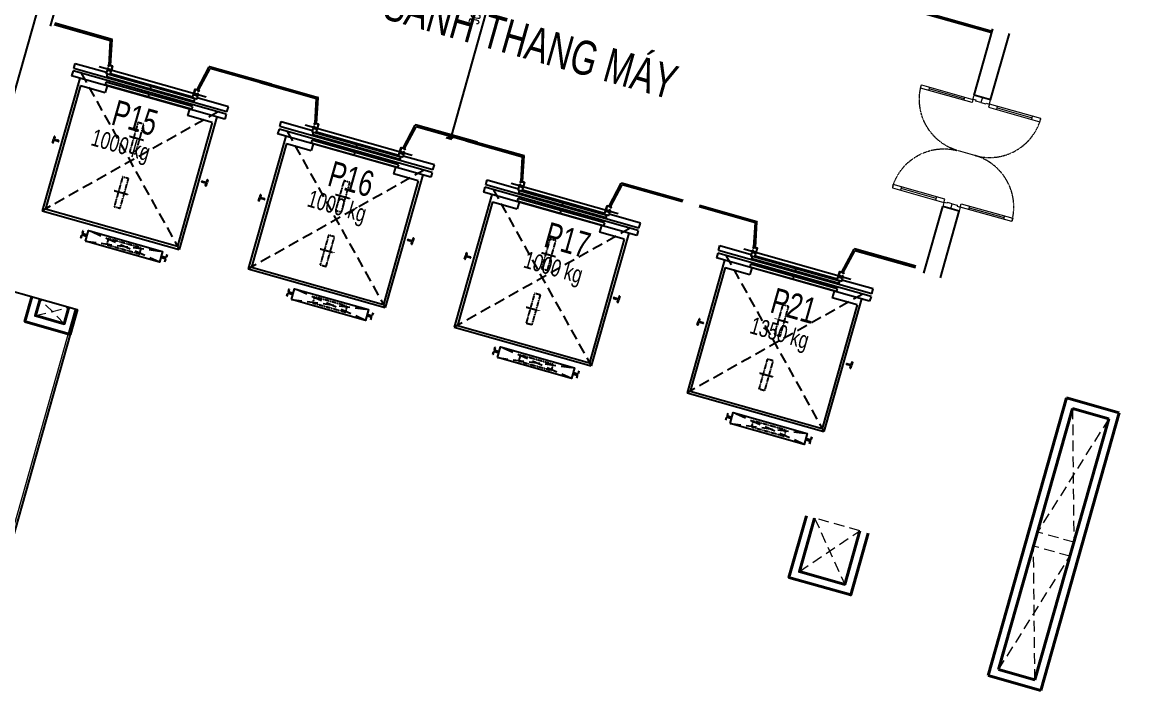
# Model space of a CAD drawing. Header units: millimetres. Extents: x -1307397 to 11565522512, y -626897 to 1138105.
# Drawn here: x 163642 to 176635, y 109277 to 117107 of the extents above; entities that cross this region are included whole.
import ezdxf
from ezdxf.enums import TextEntityAlignment as Align
from ezdxf.xclip import XClip

# ---------------------------------------------------------------- set-up
doc = ezdxf.new("R2010")
doc.units = ezdxf.units.MM
doc.header["$MEASUREMENT"] = 0
doc.header["$XCLIPFRAME"] = 0
for name, pattern in [('CENTERX2', [4, 2.5, -0.5, 0.5, -0.5]), ('HIDDEN', [0.375, 0.25, -0.125]), ('PHANTOMX2', [5, 2.5, -0.5, 0.5, -0.5, 0.5, -0.5]), ('Xref_NT1+NT2_MBDV Cot vach_220729$0$HIDDEN2', [0.1875, 0.125, -0.0625])]:
    doc.linetypes.add(name, pattern=pattern)
for name, color, linetype in [('ccu12-Thay', 7, 'Continuous'), ('KT-Net manh', 139, 'Continuous'), ('KT-Noi that', 32, 'Continuous'), ('Xref_NT1+NT2_MBDV Cot vach_220729$0$ccu12-Thay', 7, 'Continuous'), ('Xref_NT1+NT2_MBDV Cot vach_220729$0$KT-Net manh', 139, 'Continuous'), ('Xref_NT1+NT2_MBDV Cot vach_220729$0$KT-Text', 7, 'Continuous'), ('Xref_NT1+NT2_MBDV Cot vach_220729$0$KT-Tuong', 1, 'Continuous'), ('Xref_ST_MBDV Cot vach 30.7.2022$0$KT-Text', 7, 'Continuous')]:
    doc.layers.add(name, color=color, linetype=linetype)
for name, color, linetype, lineweight in [('KT-Kich thuoc', 159, 'Continuous', 18), ('KT-lomo nuoc', 3, 'HIDDEN', 5), ('KT-Net cat', 1, 'Continuous', 40), ('KT-Net thay', 7, 'Continuous', 15), ('SPE-MEP-HVAC', 140, 'Continuous', 0), ('Xref_NT1+NT2_MBDV Cot vach_220729$0$CUA', 37, 'Continuous', 13), ('Xref_NT1+NT2_MBDV Cot vach_220729$0$KT-Kich thuoc', 159, 'Continuous', 18)]:
    doc.layers.add(name, color=color, linetype=linetype, lineweight=lineweight)
doc.styles.add('xref.N.Cot vach tang N2$0$DIM', font='vnsimli.shx', dxfattribs={"width": 0.7})
doc.styles.add('Xref_NT1+NT2_MBDV Cot vach_220729$0$Arial', font='arial.ttf', dxfattribs={"width": 0.7})
doc.dimstyles.new('xref.N.Cot vach tang N2$0$CCU 1-100 A1', dxfattribs={"dimscale": 100, "dimtxt": 2.2, "dimasz": 1, "dimexe": 1, "dimexo": 0, "dimgap": 1, "dimtad": 1, "dimdec": 0, "dimdsep": 46, "dimtxsty": 'xref.N.Cot vach tang N2$0$DIM', "dimblk1": 'xref.N.Cot vach tang N2$0$_ARCHTICK', "dimblk2": 'xref.N.Cot vach tang N2$0$_ARCHTICK', "dimsah": 1, "dimcen": 0, "dimdle": 1, "dimclrd": 256, "dimclre": 256, "dimclrt": 31, "dimadec": 0, "dimazin": 0, "dimtfac": 1, "dimtdec": 0, "dimtix": 1, "dimtmove": 2, "dimatfit": 3, "dimldrblk": 'xref.N.Cot vach tang N2$0$_ARCHTICK', "dimfxl": 8, "dimtolj": 1, "dimarcsym": 0})

# ---------------------------------------------------------------- blocks, each defined once
blk = doc.blocks.new('*U55')
for p, q in [((-1260, -100), (-1300, -100)), ((-1280, -100), (-1280, -525)), ((-90, -100), (-50, -100)), ((-70, -100), (-70, -525)), ((-1260, -525), (-1300, -525)), ((-90, -525), (-50, -525))]:
    blk.add_line(p, q)
for points in [[(-1350, 100), (-1290, 100), (-1290, 40), (-1300, 40), (-1300, 0), (-1350, 0)], [(-1300, 0), (-1260, 0), (-1260, -625), (-1300, -625)], [(-50, 0), (-90, 0), (-90, -625), (-50, -625)], [(0, 100), (-60, 100), (-60, 40), (-50, 40), (-50, 0), (0, 0)]]:
    blk.add_lwpolyline(points, close=True)
at = {"linetype": 'Xref_NT1+NT2_MBDV Cot vach_220729$0$HIDDEN2'}
for centre, start, end in [((-1300, 0), 270, 0), ((-50, 0), 180, 270)]:
    blk.add_arc(centre, 625, start, end, dxfattribs=at)
blk = doc.blocks.new('TM KHACH CH (NT2)')
at = {"layer": 'KT-Net manh'}
for p, q in [((2832, 100), (2832, -583.1)), ((2850, 100), (2850, -595.3)), ((2500, -537.5), (2500, -1837.5)), ((2550, -644.8), (2832, -583.1)), ((2550, -663.3), (2847, -598.3)), ((2847, -595.3), (2847, -598.3)), ((2850, -595.3), (2847, -595.3)), ((2550, -1711.7), (2847, -1776.7)), ((2550, -1730.2), (2832, -1791.9)), ((2832, -2525), (2832, -1791.9)), ((2847, -1779.7), (2847, -1776.7)), ((2850, -1779.7), (2847, -1779.7)), ((2850, -2525), (2850, -1779.7))]:
    blk.add_line(p, q, dxfattribs=at)
at = {"layer": 'KT-Net manh', "ltscale": 2}
for points in [[(2510, -637.5), (2500, -637.5), (2500, -687.5), (2550, -687.5), (2550, -637.5), (2540, -637.5), (2540, -647.5), (2541.6, -647.5), (2541.6, -639.1), (2548.4, -639.1), (2548.4, -685.9), (2501.6, -685.9), (2501.6, -639.1), (2508.4, -639.1), (2508.4, -647.5), (2510, -647.5)], [(2510, -1737.5), (2500, -1737.5), (2500, -1687.5), (2550, -1687.5), (2550, -1737.5), (2540, -1737.5), (2540, -1727.5), (2541.6, -1727.5), (2541.6, -1735.9), (2548.4, -1735.9), (2548.4, -1689.1), (2501.6, -1689.1), (2501.6, -1735.9), (2508.4, -1735.9), (2508.4, -1727.5), (2510, -1727.5)]]:
    blk.add_lwpolyline(points, close=True, dxfattribs=at)
at = {"layer": 'KT-Net manh', "const_width": 2}
for points in [[(2847, -595.3), (2832, -583.1)], [(2847, -1779.7), (2832, -1791.9)]]:
    blk.add_lwpolyline(points, dxfattribs=at)
at = {"layer": 'KT-Noi that', "linetype": 'Continuous'}
for p, q in [((1497.5, -260.5, 0), (1497.5, -255.5, 0)), ((1497.5, -255.5, 0), (1535, -255.5, 0)), ((1572.5, -255.5, 0), (1535, -255.5, 0)), ((1572.5, -260.5, 0), (1572.5, -255.5, 0)), ((1500.5, -263.5, 0), (1530, -266.6, 0)), ((1530, -316.5, 0), (1530, -287.5, 0)), ((1531, -317.5, 0), (1535, -317.5, 0)), ((1533, -283.4, 0), (1533, -269.6, 0)), ((1539, -317.5, 0), (1535, -317.5, 0)), ((1537.1, -283.4, 0), (1537.1, -269.6, 0)), ((1540, -316.5, 0), (1540, -287.5, 0)), ((1569.5, -263.5, 0), (1540.1, -266.6, 0)), ((516.5, -877.5, 0), (545.6, -877.5, 0)), ((516.5, -880.7, 0), (516.5, -877.5, 0)), ((516.5, -880.7, 0), (545.6, -880.7, 0)), ((551.8, -931.3, 0), (551.8, -886.9, 0)), ((555, -931.3, 0), (555, -886.9, 0)), ((565, -931.3, 0), (565, -886.9, 0)), ((568.2, -931.3, 0), (568.2, -886.9, 0)), ((603.5, -877.5, 0), (574.4, -877.5, 0)), ((603.5, -880.7, 0), (574.4, -880.7, 0)), ((603.5, -880.7, 0), (603.5, -877.5, 0)), ((558, -934.3, 0), (562, -934.3, 0)), ((558, -937.5, 0), (562, -937.5, 0)), ((516.5, -1894.3, 0), (545.6, -1894.3, 0)), ((516.5, -1897.5, 0), (545.6, -1897.5, 0)), ((551.8, -1843.7, 0), (551.8, -1888.1, 0)), ((555, -1843.7, 0), (555, -1888.1, 0)), ((558, -1837.5, 0), (562, -1837.5, 0)), ((558, -1840.7, 0), (562, -1840.7, 0)), ((565, -1843.7, 0), (565, -1888.1, 0)), ((568.2, -1843.7, 0), (568.2, -1888.1, 0)), ((603.5, -1894.3, 0), (574.4, -1894.3, 0)), ((603.5, -1897.5, 0), (574.4, -1897.5, 0)), ((1530, -2058.5, 0), (1530, -2087.5, 0)), ((1531, -2057.5, 0), (1535, -2057.5, 0)), ((1539, -2057.5, 0), (1535, -2057.5, 0)), ((1540, -2058.5, 0), (1540, -2087.5, 0)), ((1497.5, -2114.5, 0), (1497.5, -2119.5, 0)), ((1497.5, -2119.5, 0), (1535, -2119.5, 0)), ((1500.5, -2111.5, 0), (1529.9, -2108.4, 0)), ((1532.9, -2091.6, 0), (1532.9, -2105.4, 0)), ((1572.5, -2119.5, 0), (1535, -2119.5, 0)), ((1537.1, -2091.6, 0), (1537.1, -2105.4, 0)), ((1569.5, -2111.5, 0), (1540.1, -2108.4, 0)), ((1572.5, -2114.5, 0), (1572.5, -2119.5, 0))]:
    blk.add_line(p, q, dxfattribs=at)
at = {"layer": 'KT-Noi that', "linetype": 'Continuous', "ltscale": 2}
for p, q in [((2310, -2117.5, 0), (2310, -257.5, 0)), ((2370, -257.5, 0), (2310, -257.5, 0)), ((2370, -2117.5, 0), (2370, -257.5, 0)), ((2400, -2117.5, 0), (2400, -257.5, 0)), ((2400, -257.5, 0), (2460, -257.5, 0)), ((2460, -257.5, 0), (2460, -637.5, 0)), ((700, -356.5, 0), (700, -2018.5, 0)), ((2310, -356.5, 0), (700, -356.5, 0)), ((730, -387.5, 0), (730, -1987.5, 0)), ((2230, -387.5, 0), (730, -387.5, 0)), ((2230, -387.5, 0), (2230, -687.5, 0)), ((2310, -687.5, 0), (2230, -687.5, 0)), ((2314, -1712.5, 0), (2314, -662.5, 0)), ((2348, -662.5, 0), (2314, -662.5, 0)), ((2348, -1712.5, 0), (2348, -662.5, 0)), ((2411, -1717.5, 0), (2411, -657.5, 0)), ((2411, -657.5, 0), (2441.3, -657.5, 0)), ((2441.3, -1717.5, 0), (2441.3, -657.5, 0)), ((2455, -1687.5, 0), (2455, -687.5, 0)), ((2314, -1187.5, 0), (2348, -1187.5, 0)), ((2411, -1187.5, 0), (2441.3, -1187.5, 0)), ((2230, -1987.5, 0), (2230, -1687.5, 0)), ((2310, -1687.5, 0), (2230, -1687.5, 0)), ((2348, -1712.5, 0), (2314, -1712.5, 0)), ((2411, -1717.5, 0), (2441.3, -1717.5, 0)), ((2460, -2117.5, 0), (2460, -1737.5, 0)), ((2310, -2018.5, 0), (700, -2018.5, 0)), ((2230, -1987.5, 0), (730, -1987.5, 0)), ((2370, -2117.5, 0), (2310, -2117.5, 0)), ((2400, -2117.5, 0), (2460, -2117.5, 0))]:
    blk.add_line(p, q, dxfattribs=at)
at = {"layer": 'KT-Noi that', "linetype": 'HIDDEN', "ltscale": 500}
for p, q in [((2370, -356.5, 0), (700, -2018.5, 0)), ((2370, -2018.5, 0), (700, -356.5, 0)), ((495, -937.5, 0), (625, -1837.5, 0)), ((495, -1837.5, 0), (625, -937.5, 0))]:
    blk.add_line(p, q, dxfattribs=at)
at = {"layer": 'KT-Noi that', "linetype": 'CENTERX2'}
for p, q in [((1155, -1101.5, 0), (1155, -1270.8, 0)), ((1815, -1101.5, 0), (1815, -1270.8, 0))]:
    blk.add_line(p, q, dxfattribs=at)
at = {"layer": 'KT-Noi that', "linetype": 'Continuous', "ltscale": 2, "elevation": 0}
for points in [[(2485, -637.5), (2445, -637.5), (2445, -687.5), (2485, -687.5)], [(495, -937.5), (625, -937.5), (625, -1837.5), (495, -1837.5)], [(2485, -1737.5), (2445, -1737.5), (2445, -1687.5), (2485, -1687.5)]]:
    blk.add_lwpolyline(points, close=True, dxfattribs=at)
at = {"layer": 'KT-Noi that', "linetype": 'PHANTOMX2', "elevation": 0}
for points in [[(975, -1151.5), (975, -1223.5), (1335, -1223.5), (1335, -1151.5)], [(1635, -1151.5), (1635, -1223.5), (1995, -1223.5), (1995, -1151.5)], [(524, -1187.5), (524, -1587.5), (596, -1587.5), (596, -1187.5)]]:
    blk.add_lwpolyline(points, close=True, dxfattribs=at)
at = {"layer": 'KT-Noi that', "linetype": 'Continuous'}
for centre, radius, start, end in [((1500.5, -260.5, 0), 3, 179.99965, 269.99965), ((1530, -269.6, 0), 3, 359.99965, 89.99965), ((1527.7, -282.8, 0), 5.25, 295.66937, 353.31693), ((1531, -316.5, 0), 1, 179.99965, 269.99965), ((1540.1, -269.6, 0), 3, 89.99965, 179.99965), ((1542.3, -282.8, 0), 5.25, 186.68237, 244.32993), ((1539, -316.5, 0), 1, 269.99965, 359.99965), ((1569.5, -260.5, 0), 3, 269.99965, 359.99965), ((545.6, -886.9, 0), 9.4, 359.99965, 89.99965), ((545.6, -886.9, 0), 6.2, 359.99965, 89.99965), ((574.4, -886.9, 0), 9.4, 89.99965, 179.99965), ((574.4, -886.9, 0), 6.2, 89.99965, 179.99965), ((558, -931.3, 0), 6.2, 179.99965, 269.99965), ((558, -931.3, 0), 3, 179.99965, 269.99965), ((562, -931.3, 0), 6.2, 269.99965, 359.99965), ((562, -931.3, 0), 3, 269.99965, 359.99965), ((545.6, -1888.1, 0), 6.2, 269.99965, 359.99965), ((545.6, -1888.1, 0), 9.4, 269.99965, 359.99965), ((558, -1843.7, 0), 6.2, 89.99965, 179.99965), ((558, -1843.7, 0), 3, 89.99965, 179.99965), ((562, -1843.7, 0), 6.2, 359.99965, 89.99965), ((562, -1843.7, 0), 3, 359.99965, 89.99965), ((574.4, -1888.1, 0), 9.4, 179.99965, 269.99965), ((574.4, -1888.1, 0), 6.2, 179.99965, 269.99965), ((1531, -2058.5, 0), 1, 89.99965, 179.99965), ((1539, -2058.5, 0), 1, 359.99965, 89.99965), ((1500.5, -2114.5, 0), 3, 89.99965, 179.99965), ((1529.9, -2105.4, 0), 3, 269.99965, 359.99965), ((1527.7, -2092.2, 0), 5.25, 6.68237, 64.32993), ((1542.3, -2092.2, 0), 5.25, 115.66937, 173.31693), ((1540.1, -2105.4, 0), 3, 179.99965, 269.99965), ((1569.5, -2114.5, 0), 3, 359.99965, 89.99965)]:
    blk.add_arc(centre, radius, start, end, dxfattribs=at)
blk = doc.blocks.new('xref.N.Cot vach tang N2$0$_Open90')
at = {"color": 0, "linetype": 'ByBlock', "lineweight": -2}
for p, q in [((0, 0), (-1, 0)), ((-0.5, 0.5), (0, 0)), ((0, 0), (-0.5, -0.5))]:
    blk.add_line(p, q, dxfattribs=at)
blk = doc.blocks.new('*D116')
at = {"layer": 'Defpoints', "color": 0, "transparency": 16777216}
for p in [(169475, 118623, 0), (168639, 115742), (168659, 115737)]:
    blk.add_point(p, dxfattribs=at)
at = {"layer": 'KT-Noi that', "color": 5, "transparency": 16777216}
for p, q in [((169475, 118623), (169407, 118643)), ((169441, 118581), (168653, 115790)), ((168659, 115737), (168591, 115756))]:
    blk.add_line(p, q, dxfattribs=at)
at = {"layer": 'KT-Noi that', "color": 5, "transparency": 16777216, "xscale": 50, "yscale": 50, "zscale": 50}
for p, rotation in [((169455, 118629), 74.22122001118181), ((168639, 115742), 254.2212200111818)]:
    blk.add_blockref('xref.N.Cot vach tang N2$0$_Open90', p, dxfattribs=dict(at, rotation=rotation))
at = {"layer": 'KT-Noi that', "color": 5, "transparency": 16777216, "insert": (168946, 117214), "char_height": 110, "attachment_point": 5, "rotation": 74.2212, "style": 'xref.N.Cot vach tang N2$0$DIM'}
blk.add_mtext('\\A1;3000', dxfattribs=at)
blk = doc.blocks.new('xref.N.Cot vach tang N2$0$_ARCHTICK')
at = {"color": 0, "linetype": 'ByBlock', "const_width": 0.15}
blk.add_lwpolyline([(-0.5, -0.5), (0.5, 0.5)], dxfattribs=at)
blk = doc.blocks.new('STTT2')
at = {"layer": 'Xref_NT1+NT2_MBDV Cot vach_220729$0$KT-Text', "extrusion": (-7.84266e-08, 2.27976e-08, 1), "style": 'Xref_NT1+NT2_MBDV Cot vach_220729$0$Arial', "oblique": 360, "width": 0.7}
for s, p in [('P15', (-58120, 96779, 0)), ('P16', (-55594, 96066, 0)), ('P17', (-53068, 95352, 0)), ('P21', (-50425, 94585, 0))]:
    blk.add_text(s, height=300, rotation=344.2212, dxfattribs=at).set_placement(p, align=Align.CENTER)
at = {"layer": 'Xref_NT1+NT2_MBDV Cot vach_220729$0$KT-Text', "style": 'Xref_NT1+NT2_MBDV Cot vach_220729$0$Arial', "width": 0.7}
for s, p in [('1000 kg', (-58272, 96511, 0)), ('1000 kg', (-55746, 95797, 0)), ('1000 kg', (-53220, 95083, 0)), ('1350 kg', (-50577, 94316, 0))]:
    blk.add_text(s, height=200, rotation=344, dxfattribs=at).set_placement(p, align=Align.CENTER)
blk = doc.blocks.new('ĂERWER')
at = {"layer": 'Xref_ST_MBDV Cot vach 30.7.2022$0$KT-Text'}
blk.add_blockref('STTT2', (0, 0), dxfattribs=at)
blk = doc.blocks.new('*U223')
at = {"layer": 'KT-lomo nuoc', "ltscale": 500}
for p, q in [((-223, -336), (0, 0)), ((90, -179), (-313, -157))]:
    blk.add_line(p, q, dxfattribs=at)
blk.add_lwpolyline([(90, -179), (-223, -336), (-313, -157), (0, 0)], close=True, dxfattribs=at)
blk = doc.blocks.new('CTN TB 33-35')
at = {"layer": 'KT-Net cat', "elevation": 0}
for points in [[(-36906, -56873), (-36987, -57161), (-36458, -57311), (-36376, -57022)], [(-36809, -56900), (-36864, -57092), (-36527, -57187), (-36473, -56995)]]:
    blk.add_lwpolyline(points, dxfattribs=at)
at = {"layer": 'KT-lomo nuoc', "linetype": 'HIDDEN', "xscale": -0.9999999999999997, "rotation": 10.8976534755902}
blk.add_blockref('*U223', (-36809, -56900, 0), dxfattribs=at)
blk = doc.blocks.new('*U263')
at = {"linetype": 'HIDDEN', "ltscale": 500}
for p, q in [((-1195, 1007), (0, 0)), ((-1373, 605), (177, 403))]:
    blk.add_line(p, q, dxfattribs=at)
blk.add_lwpolyline([(-1373, 605), (-1195, 1007), (177, 403), (0, 0)], close=True, dxfattribs=at)
blk = doc.blocks.new('*U262')
at = {"linetype": 'HIDDEN', "ltscale": 500}
for p, q in [((-222, -503), (-595, 262)), ((-817, -241), (0, 0))]:
    blk.add_line(p, q, dxfattribs=at)
blk.add_lwpolyline([(-222, -503), (-817, -241), (-595, 262), (0, 0)], close=True, dxfattribs=at)
blk = doc.blocks.new('A$C99b0a125')
at = {"layer": 'KT-Net cat'}
for p, q in [((-5561, 10108), (-4645, 13351)), ((-4029, 13177), (-4645, 13351)), ((-5438, 10177), (-4576, 13228)), ((-4029, 13177), (-4945, 9934)), ((-4152, 13108), (-4576, 13228)), ((-5014, 10057), (-4152, 13108)), ((-5014, 10057), (-5438, 10177)), ((-4945, 9934), (-5561, 10108))]:
    blk.add_line(p, q, dxfattribs=at)
at = {"layer": 'KT-Net cat', "elevation": 0}
for points in [[(-7683, 11975), (-7887, 11254), (-7165, 11050), (-6961, 11772)], [(-7587, 11948), (-7764, 11323), (-7234, 11173), (-7058, 11799)]]:
    blk.add_lwpolyline(points, dxfattribs=at)
at = {"layer": 'SPE-MEP-HVAC', "linetype": 'HIDDEN', "ltscale": 1000, "rotation": 277.9936140372978}
blk.add_blockref('*U263', (-4983, 11784), dxfattribs=at)
at = {"layer": 'SPE-MEP-HVAC', "linetype": 'HIDDEN', "ltscale": 1000, "xscale": -1, "rotation": 230.4488267378189}
for name, p in [('*U262', (-7058, 11799)), ('*U263', (-5030, 11621))]:
    blk.add_blockref(name, p, dxfattribs=at)

msp = doc.modelspace()

# ---------------------------------------------------------------- linework, layer by layer
at = {"layer": 'KT-Net thay', "extrusion": (9.25827e-09, -2.86766e-08, 1), "elevation": 0}
msp.add_lwpolyline([(180733.6, 109352.6), (183112, 108680.5), (181978.6, 104663.4, -0.501802), (173463.3, 103046.1, 0.4558928), (170290.5, 103128.1, -0.6624349), (162290.5, 106784.9), (164262.4, 113763.1)], format="xyb", dxfattribs=at)
at = {"layer": 'Xref_NT1+NT2_MBDV Cot vach_220729$0$ccu12-Thay', "elevation": 0}
msp.add_lwpolyline([(166254.2, 125875.4), (166254.2, 125875.4), (165428.1, 122952), (162935.9, 114132.3), (164283.1, 113751.6), (161984.4, 105616.6, 0.5291999), (166191.1, 100547.1), (178499.7, 101714, 0.3082121), (181963.2, 104608.8)], format="xyb", dxfattribs=at)
at = {"layer": 'Xref_NT1+NT2_MBDV Cot vach_220729$0$KT-Kich thuoc', "ltscale": 0.5}
msp.add_line((174767.5, 115551), (174575, 115605.4), dxfattribs=at)
at = {"layer": 'Xref_NT1+NT2_MBDV Cot vach_220729$0$KT-Net manh'}
for p, q in [((174964.6, 116983.9), (171769.4, 117886.8)), ((174969.5, 117001.2), (171786, 117900.8))]:
    msp.add_line(p, q, dxfattribs=at)
at = {"layer": 'Xref_NT1+NT2_MBDV Cot vach_220729$0$KT-Tuong', "ltscale": 0.5}
for p, q in [((163971.3, 117061.1), (164558, 119137.3)), ((174758.6, 116254.9), (174978.2, 117032)), ((174951, 116200.6), (175170.6, 116977.6)), ((174951, 116200.6), (174758.6, 116254.9)), ((174171.9, 114178.7), (174391.5, 114955.8)), ((174364.4, 114124.4), (174584, 114901.4)), ((174584, 114901.4), (174391.5, 114955.8))]:
    msp.add_line(p, q, dxfattribs=at)

# ---------------------------------------------------------------- block references
msp.add_blockref('CTN TB 33-35', (200659.5, 170773.7))
at = {"layer": 'ccu12-Thay'}
msp.add_blockref('A$C99b0a125', (180482.8, 99369.6), dxfattribs=at)
at = {"layer": 'KT-Kich thuoc', "rotation": 74.22122041141273}
for p in [(163342.3, 114329.3), (165748.1, 113649.4), (168153.9, 112969.6), (170872.4, 112201.4)]:
    msp.add_blockref('TM KHACH CH (NT2)', p, dxfattribs=at)
at = {"layer": 'Xref_NT1+NT2_MBDV Cot vach_220729$0$CUA', "xscale": -1, "rotation": 254.2212083034433}
msp.add_blockref('*U55', (174758.6, 116254.9), dxfattribs=at)
at = {"layer": 'Xref_NT1+NT2_MBDV Cot vach_220729$0$CUA', "rotation": 74.22120830339313}
msp.add_blockref('*U55', (174951, 116200.6), dxfattribs=at)
at = {"layer": 'Xref_ST_MBDV Cot vach 30.7.2022$0$KT-Text'}
ref = msp.add_blockref('ĂERWER', (223037.6, 19067.5, 0), dxfattribs=at)
XClip(ref).set_block_clipping_path([(-148220.9455576674, 61576.5640925594), (3779.0544423326, 150958.4181779397)])

# ---------------------------------------------------------------- texts
at = {"layer": 'Xref_NT1+NT2_MBDV Cot vach_220729$0$KT-Text', "extrusion": (-7.84266e-08, 2.27976e-08, 1), "style": 'Xref_NT1+NT2_MBDV Cot vach_220729$0$Arial', "oblique": 360, "width": 0.7}
msp.add_text('SẢNH THANG MÁY', height=400, rotation=344.22122, dxfattribs=at).set_placement((169525.4, 116679.1, 0), align=Align.CENTER)

# ---------------------------------------------------------------- dimensions: what is measured, and where the dimension line sits
at = {"layer": 'KT-Noi that', "color": 5}
dim = msp.add_aligned_dim(p1=(169474.8, 118623.5, 0), p2=(168659, 115736.5), distance=-20.6, dimstyle='xref.N.Cot vach tang N2$0$CCU 1-100 A1', override={"dimscale": 50, "dimblk1": 'xref.N.Cot vach tang N2$0$_Open90', "dimblk2": 'xref.N.Cot vach tang N2$0$_Open90', "dimclrd": 5, "dimclre": 5, "dimclrt": 5, "dimlwd": 65535, "dimlwe": 65535}, dxfattribs=at)
dim.commit()
dim.dimension.update_dxf_attribs({"geometry": '*D116', "text_midpoint": (168946, 117214.2)})

doc.saveas('drawing.dxf')
